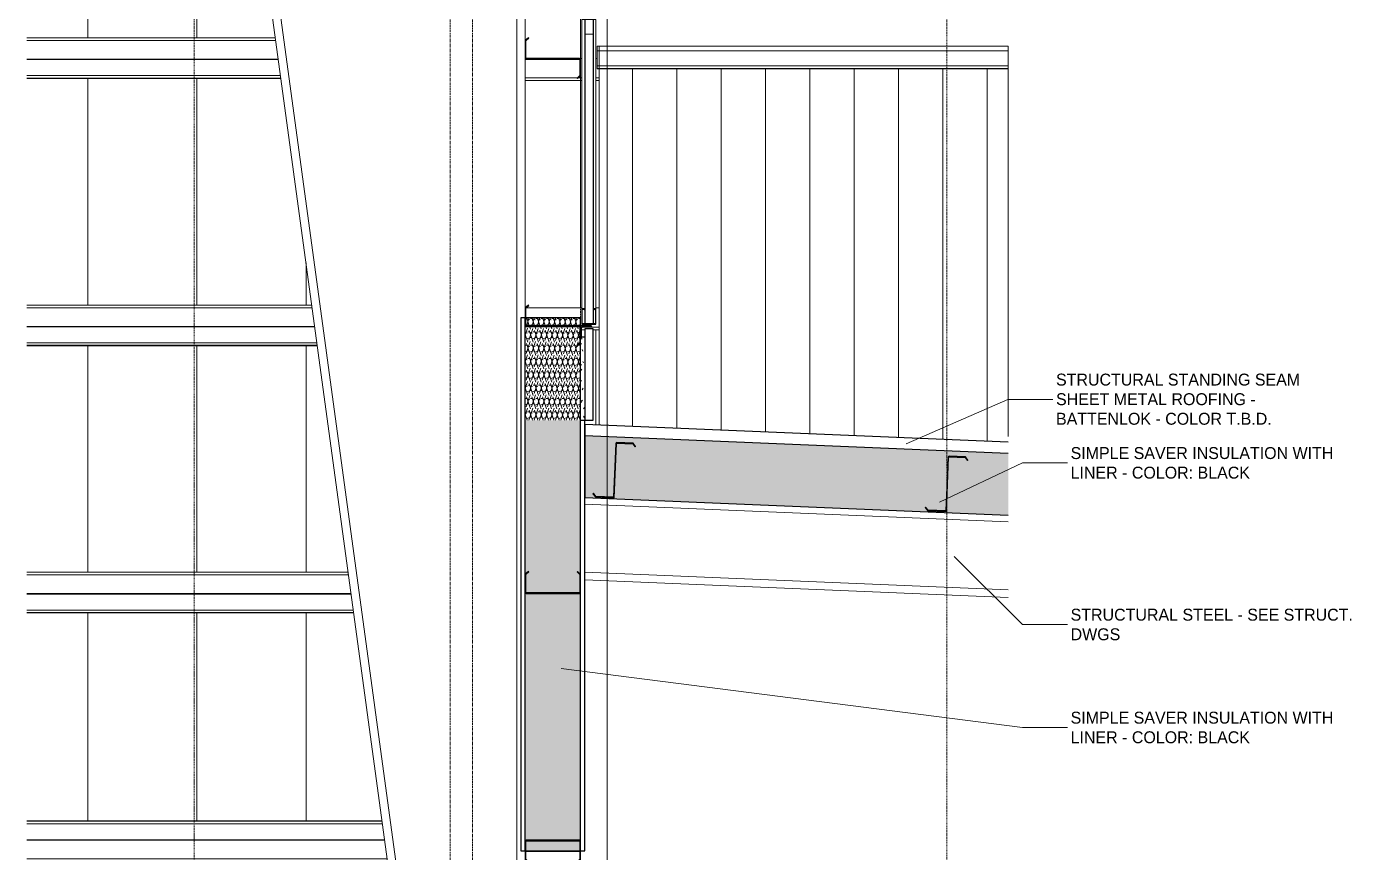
# Model space of a CAD drawing. Header units: inches. Extents: x 22688 to 23652, y -99 to 513.
# Drawn here: x 22990.4 to 23232.6, y 98 to 247 of the extents above; entities that cross this region are included whole.
import ezdxf

# ---------------------------------------------------------------- set-up
doc = ezdxf.new("R2010")
doc.units = ezdxf.units.IN
doc.header["$MEASUREMENT"] = 0
doc.linetypes.add('Dash Dot 3_16_', pattern=[0.3125, 0.1875, -0.0625, 0, -0.0625])
doc.linetypes.add('Grid Line 1_2_', pattern=[0.875, 0.5, -0.125, 0.125, -0.125])
for name, color, linetype, lineweight in [('A-ANNO-IDEN', 131, 'Continuous', 9), ('A-ANNO-SYMB', 150, 'Continuous', 9), ('A-CLNG', 13, 'Continuous', 30), ('A-CLNG-PATT', 13, 'Continuous', 70), ('A-GLAZ-CWMG', 51, 'Continuous', 30), ('A-ROOF', 132, 'Continuous', 30), ('A-WALL', 113, 'Continuous', 30), ('A-WALL-PATT', 111, 'Continuous', 30), ('G-ANNO-SYMB', 111, 'Continuous', 9), ('I-WALL', 2, 'Continuous', 30), ('S-BEAM', 12, 'Continuous', 30), ('S-GRID', 1, 'Continuous', 9)]:
    doc.layers.add(name, color=color, linetype=linetype, lineweight=lineweight)
doc.styles.add('Century Gothic', font='GOTHIC.TTF', dxfattribs={"height": 2.155668})
pattern_1 = [(161.57, (21892.278, 97.763), (-0.960383694, -0.00039918), [0, -6.83, 0.758, 0]), (18.43, (21892.038, 97.763), (-0.960383694, 0.00039918), [0, -6.83, 0.758, 0]), (108.43, (21892.278, 97.763), (0.47951018, -2.4005264), [2.276, -5.312]), (71.57, (21892.038, 97.763), (0.47951018, 2.4005264), [2.276, -5.312])]
pattern_2 = [(45, (21892.158, 97.643), (-2.375879, 2.375879), []), (45, (21892.158, 101.243), (-2.375879, 2.375879), [])]

# ---------------------------------------------------------------- blocks, each defined once
blk = doc.blocks.new('W-Wide Flange - 1_-3_ deep-1401279-Wall Section - Fieldhouse - South Wall')
at = {"layer": 'S-BEAM', "color": 8, "lineweight": 18}
for p, q in [((22446.73, 157.66), (22370.3, 160.85)), ((22370.3, 148.55), (22446.73, 145.37)), ((22446.73, 144.01), (22370.3, 147.19))]:
    blk.add_line(p, q, dxfattribs=at)
blk = doc.blocks.new('Rectangular Mullion - Profile_Polycarbonate_Lower-1767983-Wall Section - Fieldhouse - South Wall')
at = {"layer": 'A-GLAZ-CWMG', "color": 7}
for p, q in [((22369.8, 196.09), (22369.8, 193.34)), ((22370.3, 196.09), (22369.8, 196.09)), ((22369.87, 193.4), (22369.87, 196.03)), ((22369.87, 196.03), (22370.24, 196.03)), ((22370.24, 196.03), (22370.24, 195.84)), ((22370.24, 195.84), (22370.3, 195.84)), ((22370.3, 195.84), (22370.3, 196.09)), ((22372.3, 196.09), (22371.88, 196.09)), ((22371.88, 196.09), (22371.88, 195.84)), ((22371.88, 195.84), (22371.94, 195.84)), ((22371.94, 195.84), (22371.94, 196.03)), ((22371.94, 196.03), (22372.24, 196.03)), ((22372.24, 196.03), (22372.24, 193.4)), ((22372.3, 193.34), (22372.3, 196.09)), ((22369.8, 193.34), (22372.3, 193.34)), ((22372.24, 193.4), (22369.87, 193.4))]:
    blk.add_line(p, q, dxfattribs=at)
blk = doc.blocks.new('Girt_C - 10_D-1260059-Wall Section - Fieldhouse - South Wall')
at = {"layer": 'S-BEAM', "lineweight": 9}
h = blk.add_hatch(dxfattribs=at)
h.set_pattern_fill('FP_13', color=253, style=0, pattern_type=2)
h.set_pattern_definition(pattern_2)
h.paths.add_polyline_path([(22360.13, 96.2), (22360.2, 96.28), (22359.66, 96.73), (22359.66, 100), (22359.69, 100.05), (22359.74, 100.07), (22369.37, 100.07), (22369.42, 100.05), (22369.44, 100), (22369.44, 96.73), (22368.91, 96.28), (22368.98, 96.2), (22369.55, 96.68), (22369.55, 99.99), (22369.5, 100.12), (22369.37, 100.18), (22359.74, 100.18), (22359.61, 100.12), (22359.55, 99.99), (22359.55, 96.68), (22360.02, 96.29)], flags=0)
at = {"layer": 'S-BEAM', "color": 7}
for p, q in [((22359.55, 99.99), (22359.55, 96.68)), ((22359.66, 96.73), (22359.66, 100)), ((22369.37, 100.18), (22359.74, 100.18)), ((22359.74, 100.07), (22369.37, 100.07)), ((22369.44, 100), (22369.44, 96.73)), ((22369.55, 96.68), (22369.55, 99.99)), ((22359.55, 96.68), (22360.13, 96.2)), ((22360.2, 96.28), (22359.66, 96.73)), ((22360.13, 96.2), (22360.2, 96.28)), ((22369.44, 96.73), (22368.91, 96.28)), ((22368.91, 96.28), (22368.98, 96.2)), ((22368.98, 96.2), (22369.55, 96.68))]:
    blk.add_line(p, q, dxfattribs=at)
for centre, radius, start, end in [((22359.74, 99.99), 0.188, 90, 180), ((22359.74, 99.99), 0.0782, 90, 176.9576), ((22369.37, 99.99), 0.188, 0, 90), ((22369.37, 99.99), 0.0782, 2.1227, 90)]:
    blk.add_arc(centre, radius, start, end, dxfattribs=at)
blk = doc.blocks.new('Rectangular Mullion - Profile_Polycarbonate_Upper and left-1987911-Wall Section - Fieldhouse - South Wall')
at = {"layer": 'A-GLAZ-CWMG', "color": 8, "lineweight": 18}
for p, q in [((22372.3, 345.48), (22372.3, 346.75)), ((22372.3, 336.84), (22372.3, 337.62)), ((22369.55, 335.26), (22369.55, 289.36)), ((22369.55, 286.42), (22369.55, 241.3)), ((22369.55, 237.31), (22369.55, 196.3)), ((22372.3, 175.13), (22372.3, 192.31)), ((22372.3, 173.07), (22372.3, 173.13))]:
    blk.add_line(p, q, dxfattribs=at)
blk = doc.blocks.new('columns and girder2 - one-1334686-Wall Section - Fieldhouse - South Wall')
at = {"layer": 'S-BEAM', "color": 8, "lineweight": 18}
for p, q in [((22358.05, 335.74), (22358.05, 0)), ((22308.04, 292.37), (22347.85, 0)), ((22349.36, 0), (22309.55, 292.37)), ((22359.55, 244.56), (22359.55, 289.44)), ((22359.55, 196.31), (22359.55, 241.19))]:
    blk.add_line(p, q, dxfattribs=at)
blk = doc.blocks.new('L-Angle - L2X2X3_16-1732175-Wall Section - Fieldhouse - South Wall')
at = {"layer": 'S-BEAM', "color": 7}
for p, q in [((22371.55, 193.05), (22369.55, 193.05)), ((22369.55, 193.05), (22369.55, 191.05)), ((22369.74, 191.24), (22369.74, 192.68)), ((22369.93, 192.87), (22371.37, 192.87))]:
    blk.add_line(p, q, dxfattribs=at)
for centre, start, end in [((22369.93, 192.68), 90, 180), ((22371.37, 193.05), 270, 0), ((22369.55, 191.24), 270, 0)]:
    blk.add_arc(centre, 0.188, start, end, dxfattribs=at)
blk = doc.blocks.new('Girt_C - 8_D-1757324-Wall Section - Fieldhouse - South Wall')
at = {"layer": 'S-BEAM', "color": 8, "lineweight": 18}
for p, q in [((22369.8, 241.3), (22369.37, 241.3)), ((22372.55, 241.3), (22372.3, 241.3)), ((22359.55, 237.8), (22368.94, 237.8)), ((22369.11, 237.8), (22369.8, 237.8)), ((22372.3, 237.8), (22372.93, 237.8)), ((22359.55, 237.31), (22369.8, 237.31)), ((22372.3, 237.31), (22372.93, 237.31))]:
    blk.add_line(p, q, dxfattribs=at)
blk = doc.blocks.new('Girt_C - 8_D-1757323-Wall Section - Fieldhouse - South Wall')
at = {"layer": 'S-BEAM', "color": 8, "lineweight": 18}
for p, q in [((22369.8, 196.3), (22359.7, 196.3)), ((22372.93, 196.3), (22372.3, 196.3)), ((22369.74, 192.31), (22370.3, 192.31)), ((22369.79, 192.8), (22372.93, 192.8)), ((22371.8, 192.31), (22372.93, 192.31))]:
    blk.add_line(p, q, dxfattribs=at)
blk = doc.blocks.new('Girt_Z - 10_D-1732176-Wall Section - Fieldhouse - South Wall')
at = {"layer": 'S-BEAM', "lineweight": 9}
h = blk.add_hatch(dxfattribs=at)
h.set_pattern_fill('FP_13', color=253, style=0, pattern_type=2)
h.set_pattern_definition(pattern_2)
h.paths.add_polyline_path([(22368.98, 189.44), (22369.55, 189.92), (22369.55, 192.86), (22369.5, 192.99), (22369.37, 193.05), (22359.74, 193.05), (22359.69, 193.07), (22359.66, 193.12), (22359.66, 196.26), (22360.2, 196.71), (22360.13, 196.79), (22359.55, 196.31), (22359.55, 192.94), (22369.37, 192.94), (22369.42, 192.92), (22369.44, 192.86), (22369.44, 189.97), (22368.91, 189.52)], flags=0)
at = {"layer": 'S-BEAM', "color": 7}
for p, q in [((22360.13, 196.79), (22359.55, 196.31)), ((22359.55, 196.31), (22359.55, 192.94)), ((22359.66, 196.26), (22360.2, 196.71)), ((22359.66, 193.12), (22359.66, 196.26)), ((22360.2, 196.71), (22360.13, 196.79)), ((22359.55, 192.94), (22369.37, 192.94)), ((22369.37, 193.05), (22359.74, 193.05)), ((22369.44, 192.86), (22369.44, 189.97)), ((22369.55, 189.92), (22369.55, 192.86)), ((22369.44, 189.97), (22368.91, 189.52)), ((22368.91, 189.52), (22368.98, 189.44)), ((22368.98, 189.44), (22369.55, 189.92))]:
    blk.add_line(p, q, dxfattribs=at)
for centre, radius, start, end in [((22359.74, 193.13), 0.0782, 183.0424, 270), ((22369.37, 192.86), 0.187, 360, 90), ((22369.37, 192.86), 0.0782, 2.1227, 90)]:
    blk.add_arc(centre, radius, start, end, dxfattribs=at)
blk = doc.blocks.new('Girt_Z - 10_D-V3-Wall Section - Fieldhouse - South Wall')
at = {"layer": 'S-BEAM', "lineweight": 9}
h = blk.add_hatch(dxfattribs=at)
h.set_pattern_fill('FP_13', color=253, style=0, pattern_type=2)
h.set_pattern_definition(pattern_2)
h.paths.add_polyline_path([(22368.98, 237.69), (22369.55, 238.17), (22369.55, 241.11), (22369.5, 241.24), (22369.37, 241.3), (22359.74, 241.3), (22359.69, 241.32), (22359.66, 241.37), (22359.66, 244.51), (22360.2, 244.96), (22360.13, 245.04), (22359.55, 244.56), (22359.55, 241.19), (22369.37, 241.19), (22369.42, 241.17), (22369.44, 241.11), (22369.44, 238.22), (22368.91, 237.77)], flags=0)
at = {"layer": 'S-BEAM', "color": 7}
for p, q in [((22360.13, 245.04), (22359.55, 244.56)), ((22359.66, 244.51), (22360.2, 244.96)), ((22360.2, 244.96), (22360.13, 245.04)), ((22359.55, 244.56), (22359.55, 241.19)), ((22359.66, 241.37), (22359.66, 244.51)), ((22359.55, 241.19), (22369.37, 241.19)), ((22369.37, 241.3), (22359.74, 241.3)), ((22369.44, 241.11), (22369.44, 238.22)), ((22369.55, 238.17), (22369.55, 241.11)), ((22369.44, 238.22), (22368.91, 237.77)), ((22368.91, 237.77), (22368.98, 237.69)), ((22368.98, 237.69), (22369.55, 238.17))]:
    blk.add_line(p, q, dxfattribs=at)
for centre, radius, start, end in [((22359.74, 241.38), 0.0782, 183.0424, 270), ((22369.37, 241.11), 0.187, 360, 90), ((22369.37, 241.11), 0.0782, 2.1227, 90)]:
    blk.add_arc(centre, radius, start, end, dxfattribs=at)
blk = doc.blocks.new('Girt_Z - 10_D-1223970-Wall Section - Fieldhouse - South Wall')
at = {"layer": 'S-BEAM', "color": 8, "lineweight": 18}
for p, q in [((22269.65, 148.54), (22327.62, 148.54)), ((22269.65, 148.06), (22327.69, 148.06)), ((22269.65, 144.69), (22328.15, 144.69)), ((22269.65, 144.61), (22328.16, 144.61)), ((22269.65, 141.72), (22328.55, 141.72)), ((22269.65, 141.27), (22328.61, 141.27)), ((22269.65, 141.19), (22328.62, 141.19))]:
    blk.add_line(p, q, dxfattribs=at)
blk = doc.blocks.new('Girt_Z - 10_D-1223971-Wall Section - Fieldhouse - South Wall')
at = {"layer": 'S-BEAM', "color": 8, "lineweight": 18}
for p, q in [((22269.65, 245.04), (22314.48, 245.04)), ((22269.65, 244.56), (22314.55, 244.56)), ((22269.65, 241.19), (22315.01, 241.19)), ((22269.65, 241.11), (22315.02, 241.11)), ((22269.65, 238.22), (22315.41, 238.22)), ((22269.65, 237.77), (22315.47, 237.77)), ((22269.65, 237.69), (22315.48, 237.69))]:
    blk.add_line(p, q, dxfattribs=at)
blk = doc.blocks.new('Girt_C - 10_D-1401468-Wall Section - Fieldhouse - South Wall')
at = {"layer": 'S-BEAM', "lineweight": 9}
h = blk.add_hatch(dxfattribs=at)
h.set_pattern_fill('FP_13', color=253, style=0, pattern_type=2)
h.set_pattern_definition(pattern_2)
h.paths.add_polyline_path([(22359.74, 144.69), (22369.37, 144.69), (22369.5, 144.74), (22369.55, 144.88), (22369.55, 148.19), (22368.98, 148.67), (22368.91, 148.59), (22369.44, 148.14), (22369.44, 144.87), (22369.42, 144.82), (22369.37, 144.8), (22359.74, 144.8), (22359.69, 144.82), (22359.66, 144.87), (22359.66, 148.14), (22360.2, 148.59), (22360.13, 148.67), (22359.55, 148.19), (22359.55, 144.88), (22359.61, 144.74)], flags=0)
at = {"layer": 'S-BEAM', "color": 7}
for p, q in [((22360.13, 148.67), (22359.55, 148.19)), ((22359.55, 148.19), (22359.55, 144.88)), ((22359.66, 148.14), (22360.2, 148.59)), ((22359.66, 144.87), (22359.66, 148.14)), ((22360.2, 148.59), (22360.13, 148.67)), ((22368.98, 148.67), (22368.91, 148.59)), ((22368.91, 148.59), (22369.44, 148.14)), ((22369.55, 148.19), (22368.98, 148.67)), ((22369.44, 148.14), (22369.44, 144.87)), ((22369.55, 144.88), (22369.55, 148.19)), ((22369.37, 144.8), (22359.74, 144.8)), ((22359.74, 144.69), (22369.37, 144.69))]:
    blk.add_line(p, q, dxfattribs=at)
for centre, radius, start, end in [((22359.74, 144.88), 0.188, 180, 270), ((22359.74, 144.88), 0.0782, 182.1227, 270), ((22369.37, 144.88), 0.188, 270, 0), ((22369.37, 144.88), 0.0782, 270, 356.9576)]:
    blk.add_arc(centre, radius, start, end, dxfattribs=at)
blk = doc.blocks.new('Girt_Z - 10_D-1223975-Wall Section - Fieldhouse - South Wall')
at = {"layer": 'S-BEAM', "color": 8, "lineweight": 18}
for p, q in [((22269.65, 196.79), (22321.05, 196.79)), ((22269.65, 196.31), (22321.12, 196.31)), ((22269.65, 192.94), (22321.58, 192.94)), ((22269.65, 192.86), (22321.59, 192.86)), ((22269.65, 189.97), (22321.98, 189.97)), ((22269.65, 189.52), (22322.04, 189.52)), ((22269.65, 189.44), (22322.05, 189.44))]:
    blk.add_line(p, q, dxfattribs=at)
blk = doc.blocks.new('Rectangular Mullion - Profile_Polycarbonate_right-1766041-Wall Section - Fieldhouse - South Wall')
at = {"layer": 'A-GLAZ-CWMG', "color": 8, "lineweight": 18}
for p, q in [((22369.8, 248.36), (22370.3, 248.36)), ((22369.8, 196.09), (22369.8, 248.36)), ((22371.88, 248.36), (22372.3, 248.36)), ((22372.3, 196.09), (22372.3, 248.36))]:
    blk.add_line(p, q, dxfattribs=at)
at = {"layer": 'A-GLAZ-CWMG', "color": 10, "lineweight": 18}
for p, q in [((22370.3, 248.36), (22371.88, 248.36)), ((22370.3, 196.09), (22370.3, 248.36)), ((22371.88, 196.09), (22371.88, 248.36)), ((22370.3, 195.84), (22370.3, 196.09)), ((22370.3, 193.4), (22370.3, 195.84)), ((22371.88, 195.84), (22371.88, 196.09)), ((22371.88, 193.4), (22371.88, 195.84))]:
    blk.add_line(p, q, dxfattribs=at)
blk = doc.blocks.new('Girt_Z - 10_D-1239982-Wall Section - Fieldhouse - South Wall')
at = {"layer": 'S-BEAM', "color": 8, "lineweight": 18}
for p, q in [((22333.73, 103.68), (22269.65, 103.68)), ((22333.74, 103.59), (22269.65, 103.59)), ((22333.81, 103.14), (22269.65, 103.14)), ((22334.2, 100.25), (22269.65, 100.25)), ((22334.21, 100.18), (22269.65, 100.18)), ((22334.67, 96.8), (22269.65, 96.8)), ((22334.73, 96.32), (22269.65, 96.32))]:
    blk.add_line(p, q, dxfattribs=at)
blk = doc.blocks.new('Girt_Z - 10_D-1732032-Wall Section - Fieldhouse - South Wall')
at = {"layer": 'S-BEAM', "color": 7}
for p, q in [((22435.85, 169.3), (22435.45, 159.68)), ((22435.55, 159.49), (22435.96, 169.29)), ((22436.04, 169.37), (22438.93, 169.25)), ((22438.98, 169.35), (22436.05, 169.48)), ((22438.93, 169.25), (22439.35, 168.69)), ((22439.44, 168.76), (22438.98, 169.35)), ((22439.35, 168.69), (22439.44, 168.76)), ((22431.81, 160.29), (22431.72, 160.22)), ((22431.72, 160.22), (22432.18, 159.63)), ((22432.24, 159.74), (22431.81, 160.29)), ((22432.18, 159.63), (22435.55, 159.49)), ((22435.38, 159.6), (22432.24, 159.74))]:
    blk.add_line(p, q, dxfattribs=at)
for centre, radius, start, end in [((22436.04, 169.29), 0.187, 87.6141, 177.6141), ((22436.04, 169.29), 0.0782, 89.7368, 177.6141), ((22435.37, 159.68), 0.0782, 270.6564, 357.6141)]:
    blk.add_arc(centre, radius, start, end, dxfattribs=at)
blk = doc.blocks.new('Girt_Z - 10_D-1350939-Wall Section - Fieldhouse - South Wall')
at = {"layer": 'S-BEAM', "color": 7}
for p, q in [((22379.04, 171.85), (22376.1, 171.97)), ((22375.91, 171.79), (22375.5, 162.18)), ((22375.61, 161.99), (22376.01, 171.79)), ((22376.09, 171.86), (22378.98, 171.74)), ((22378.98, 171.74), (22379.41, 171.19)), ((22379.49, 171.26), (22379.04, 171.85)), ((22379.41, 171.19), (22379.49, 171.26)), ((22371.86, 162.79), (22371.78, 162.72)), ((22371.78, 162.72), (22372.23, 162.13)), ((22372.29, 162.23), (22371.86, 162.79)), ((22372.23, 162.13), (22375.61, 161.99)), ((22375.43, 162.1), (22372.29, 162.23))]:
    blk.add_line(p, q, dxfattribs=at)
for centre, radius, start, end in [((22376.09, 171.79), 0.187, 87.6141, 177.6141), ((22376.09, 171.79), 0.0782, 89.7368, 177.6141), ((22375.43, 162.18), 0.0782, 270.6564, 357.6141)]:
    blk.add_arc(centre, radius, start, end, dxfattribs=at)

msp = doc.modelspace()

# ---------------------------------------------------------------- hatches: boundary and pattern name
at = {"layer": 'A-CLNG-PATT', "lineweight": 9}
h = msp.add_hatch(dxfattribs=at)
h.set_pattern_fill('FP_11', color=253, style=0, pattern_type=2)
h.set_pattern_definition(pattern_1)
h.paths.add_polyline_path([(23167.48645, 158.83468), (23167.48645, 169.96933), (23091.06297, 173.15364), (23091.06297, 162.01899), (23123.21695, 160.67924)], flags=0)
at = {"layer": 'A-WALL-PATT', "lineweight": 9}
h = msp.add_hatch(dxfattribs=at)
h.set_pattern_fill('FP_14', color=43, style=0, pattern_type=2)
h.set_pattern_definition([(90, (22233.678, 0), (-19.685, 1e-15), [])])
h.paths.add_polyline_path([(23068.23609, 2.75), (23062.11564, 47.6976), (22990.40845, 47.6976), (22990.40845, 2.75), (23030.31296, 2.75)], flags=0)
h.paths.add_polyline_path([(22990.40845, 55.0524), (23061.11415, 55.0524), (23055.49444, 96.3226), (22990.40845, 96.3226)], flags=0)
h.paths.add_polyline_path([(23029.82604, 103.6774), (23054.49295, 103.6774), (23049.38494, 141.18978), (22990.40845, 141.18978), (22990.40845, 103.6774), (23028.79912, 103.6774)], flags=0)
h.paths.add_polyline_path([(23028.79912, 148.54459), (23048.38344, 148.54459), (23042.8148, 189.43978), (22990.40845, 189.43978), (22990.40845, 148.54459)], flags=0)
h.paths.add_polyline_path([(23080.46457, 196.29688), (23090.31297, 196.29688), (23090.31297, 237.31387), (23080.31297, 237.31387), (23080.31303, 196.3125), (23080.88756, 196.79459), (23080.95787, 196.7108), (23080.48319, 196.3125)], flags=0)
h.paths.add_polyline_path([(23029.82604, 196.79459), (23041.81331, 196.79459), (23036.24467, 237.68978), (22990.40845, 237.68978), (22990.40845, 196.79459), (23028.79912, 196.79459)], flags=0)
h.paths.add_polyline_path([(23090.31297, 241.29688), (23090.31297, 286.42188), (23089.73844, 285.93978), (23089.66813, 286.02357), (23090.2036, 286.47288), (23090.2036, 289.36224), (23090.17973, 289.41562), (23090.12547, 289.4375), (23080.31297, 289.4375), (23080.31297, 244.5625), (23080.88751, 245.04459), (23080.95781, 244.9608), (23080.42235, 244.5115), (23080.42235, 241.3709), (23080.44662, 241.31832), (23080.50042, 241.29688), (23090.25806, 241.29688)], flags=0)
h.paths.add_polyline_path([(23029.82604, 245.04459), (23035.24317, 245.04459), (23029.67453, 285.93978), (22990.77996, 285.93978), (22990.40845, 285.22661), (22990.40845, 245.04459), (23028.79912, 245.04459)], flags=0)
h.paths.add_polyline_path([(23090.31297, 289.35938), (23090.31297, 335.26398), (23080.31297, 335.68065), (23080.31297, 292.8125), (23080.88751, 293.29459), (23080.95781, 293.2108), (23080.42235, 292.7615), (23080.42235, 289.6209), (23080.44662, 289.56832), (23080.50042, 289.54688), (23090.1255, 289.54688), (23090.25806, 289.49196), (23090.31178, 289.36224)], flags=0)
h.paths.add_polyline_path([(23027.31296, 293.29459), (23027.31296, 294.85454), (22990.40845, 301.19949), (22990.40845, 294.48699), (22990.43797, 294.5), (22990.59492, 294.42937), (22990.63037, 294.3942), (22990.68354, 294.23991), (22990.68764, 294.18142), (22990.68795, 294), (23020.43797, 294), (23020.43797, 293.29459)], flags=0)
h = msp.add_hatch(dxfattribs=at)
h.set_pattern_fill('FP_2', color=43, style=0, pattern_type=2)
h.set_pattern_definition([(270, (23131.654, 100.524), (8, 5e-16), [])])
h.paths.add_polyline_path([(23167.48645, 172.03357), (23167.48645, 173.03443), (23167.43797, 173.03645), (23167.43797, 239.45581), (23093.68797, 239.45581), (23093.68797, 175.1085), (23167.43797, 172.03559)], flags=0)
h = msp.add_hatch(dxfattribs=at)
h.set_pattern_fill('FP_4', color=43, style=0, pattern_type=2)
h.set_pattern_definition([(0, (22785.02, 0.88), (-193, 193), [48, -145]), (90, (22785.02, 0.88), (-193, 1e-14), [96, -97]), (180, (22833.02, 96.88), (-193, 193), [48, -145]), (90, (22833.02, 0.88), (-193, 1e-14), [96, -97]), (180, (22833.02, 97.38), (-193, 193), [48, -145]), (90, (22833.02, 97.38), (-193, 1e-14), [96, -97]), (0, (22785.02, 193.38), (-193, 193), [48, -145]), (90, (22785.02, 97.38), (-193, 1e-14), [96, -97]), (0, (22833.27, 48.62), (-193, 193), [48, -145]), (90, (22833.27, 0.5), (-193, 1e-14), [48.125, -144.875]), (90, (22881.27, 0.5), (-193, 1e-14), [48.125, -144.875]), (0, (22833.27, 145.12), (-193, 193), [48, -145]), (90, (22833.27, 49.12), (-193, 1e-14), [96, -97]), (180, (22881.27, 49.12), (-193, 193), [48, -145]), (90, (22881.27, 49.12), (-193, 1e-14), [96, -97]), (90, (22833.27, 145.62), (-193, 1e-14), [48, -145]), (180, (22881.27, 145.62), (-193, 193), [48, -145]), (90, (22881.27, 145.62), (-193, 1e-14), [48, -145]), (0, (22881.52, 0.88), (-193, 193), [48, -145]), (90, (22881.52, 0.88), (-193, 1e-14), [96, -97]), (180, (22929.52, 96.88), (-193, 193), [48, -145]), (90, (22929.52, 0.88), (-193, 1e-14), [96, -97]), (180, (22929.52, 97.38), (-193, 193), [48, -145]), (90, (22929.52, 97.38), (-193, 1e-14), [96, -97]), (0, (22881.52, 193.38), (-193, 193), [48, -145]), (90, (22881.52, 97.38), (-193, 1e-14), [96, -97]), (0, (22929.77, 48.62), (-193, 193), [48, -145]), (90, (22929.77, 0.5), (-193, 1e-14), [48.125, -144.875]), (90, (22977.77, 0.5), (-193, 1e-14), [48.125, -144.875]), (0, (22929.77, 145.12), (-193, 193), [48, -145]), (90, (22929.77, 49.12), (-193, 1e-14), [96, -97]), (180, (22977.77, 49.12), (-193, 193), [48, -145]), (90, (22977.77, 49.12), (-193, 1e-14), [96, -97]), (90, (22929.77, 145.62), (-193, 1e-14), [48, -145]), (180, (22977.77, 145.62), (-193, 193), [48, -145]), (90, (22977.77, 145.62), (-193, 1e-14), [48, -145])])
h.paths.add_polyline_path([(23167.48645, 173.03444), (23167.48645, 239.45581), (23167.43797, 239.45581), (23167.43797, 173.03645)], flags=0)
h = msp.add_hatch(dxfattribs=at)
h.set_pattern_fill('FP_11', color=253, style=0, pattern_type=2)
h.set_pattern_definition(pattern_1)
h.paths.add_polyline_path([(23080.31297, 176), (23090.31297, 176), (23090.31297, 194.5), (23080.31297, 194.5), (23080.31297, 180.71006)], flags=0)
h = msp.add_hatch(dxfattribs=at)
h.set_pattern_fill('FP_16', color=253, style=0, pattern_type=2)
h.set_pattern_definition([(0, (21892.158, 97.643), (3.84, 0.96), [0.317, -2.563, 0.317, -2.563, -15.36]), (0, (21892.158, 97.643), (3.84, 0.96), [-5.76, 0.317, -5.443, 0.317, -2.563, -6.72]), (0, (21892.158, 97.643), (3.84, 0.96), [-14.4, 0.317, -1.603, 0.317, -4.483]), (120, (21893.598, 98.123), (-2.7513844, 2.84553755), [0.317, -2.563, 0.317, -2.563, -15.36]), (120, (21893.598, 98.123), (-2.7513844, 2.84553755), [-5.76, 0.317, -5.443, 0.317, -2.563, -6.72]), (120, (21893.598, 98.123), (-2.7513844, 2.84553755), [-14.4, 0.317, -1.603, 0.317, -4.483]), (240, (21894.078, 100.043), (-1.0886156, -3.80553755), [0.317, -2.563, 0.317, -2.563, -15.36]), (240, (21894.078, 100.043), (-1.0886156, -3.80553755), [-5.76, 0.317, -5.443, 0.317, -2.563, -6.72]), (240, (21894.078, 100.043), (-1.0886156, -3.80553755), [-14.4, 0.317, -1.603, 0.317, -4.483])])
h.paths.add_polyline_path([(23090.31297, 176), (23091.06297, 176), (23091.06297, 191), (23090.31297, 191), (23090.31297, 180.71006)], flags=0)
h = msp.add_hatch(dxfattribs=at)
h.set_pattern_fill('FP_11', color=253, style=0, pattern_type=2)
h.set_pattern_definition(pattern_1)
h.paths.add_polyline_path([(23090.01483, 98.25), (23090.31297, 98.25), (23090.31297, 176), (23080.31297, 176), (23080.31297, 98.25)], flags=0)
h = msp.add_hatch(dxfattribs=at)
h.set_pattern_fill('FP_12', color=43, style=0, pattern_type=2)
h.set_pattern_definition([(90, (23719.54, -1108), (-193, -193), [48, -145]), (180, (23719.54, -1108), (-2e-14, -193), [96, -97]), (270, (23623.54, -1060), (-193, -193), [48, -145]), (180, (23719.54, -1060), (-2e-14, -193), [96, -97]), (270, (23623.04, -1060), (-193, -193), [48, -145]), (180, (23623.04, -1060), (-2e-14, -193), [96, -97]), (90, (23527.04, -1108), (-193, -193), [48, -145]), (180, (23623.04, -1108), (-2e-14, -193), [96, -97]), (90, (23671.8, -1059.75), (-193, -193), [48, -145]), (180, (23719.92, -1059.75), (-2e-14, -193), [48.125, -144.875]), (180, (23719.92, -1011.75), (-2e-14, -193), [48.125, -144.875]), (90, (23575.3, -1059.75), (-193, -193), [48, -145]), (180, (23671.3, -1059.75), (-2e-14, -193), [96, -97]), (270, (23671.3, -1011.75), (-193, -193), [48, -145]), (180, (23671.3, -1011.75), (-2e-14, -193), [96, -97]), (180, (23574.8, -1059.75), (-2e-14, -193), [48, -145]), (270, (23574.8, -1011.75), (-193, -193), [48, -145]), (180, (23574.8, -1011.75), (-2e-14, -193), [48, -145]), (90, (23719.54, -1011.5), (-193, -193), [48, -145]), (180, (23719.54, -1011.5), (-2e-14, -193), [96, -97]), (270, (23623.54, -963.5), (-193, -193), [48, -145]), (180, (23719.54, -963.5), (-2e-14, -193), [96, -97]), (270, (23623.04, -963.5), (-193, -193), [48, -145]), (180, (23623.04, -963.5), (-2e-14, -193), [96, -97]), (90, (23527.04, -1011.5), (-193, -193), [48, -145]), (180, (23623.04, -1011.5), (-2e-14, -193), [96, -97]), (90, (23671.8, -963.25), (-193, -193), [48, -145]), (180, (23719.92, -963.25), (-2e-14, -193), [48.125, -144.875]), (180, (23719.92, -915.25), (-2e-14, -193), [48.125, -144.875]), (90, (23575.3, -963.25), (-193, -193), [48, -145]), (180, (23671.3, -963.25), (-2e-14, -193), [96, -97]), (270, (23671.3, -915.25), (-193, -193), [48, -145]), (180, (23671.3, -915.25), (-2e-14, -193), [96, -97]), (180, (23574.8, -963.25), (-2e-14, -193), [48, -145]), (270, (23574.8, -915.25), (-193, -193), [48, -145]), (180, (23574.8, -915.25), (-2e-14, -193), [48, -145])])
h.paths.add_polyline_path([(23089.66813, 96.67969), (23090.14282, 96.67969), (23090.2036, 96.73069), (23090.2036, 98.25), (23080.42235, 98.25), (23080.42235, 96.73069), (23080.48313, 96.67969), (23083.06297, 96.67969), (23083.06297, 97.75), (23087.56297, 97.75), (23087.56297, 96.67969)], flags=0)

# ---------------------------------------------------------------- linework, layer by layer
at = {"layer": 'A-ANNO-IDEN', "color": 153}
for p, q in [((23149.06502, 171.74825), (23167.42258, 179.71167)), ((23167.42258, 179.71167), (23176.09625, 179.71167)), ((23155.06617, 161.22488), (23170.05458, 168.26944)), ((23170.05458, 168.26944), (23178.72825, 168.26944)), ((23157.74218, 151.40546), (23170.05458, 139.08447)), ((23170.05458, 139.08447), (23178.72825, 139.08447)), ((23086.79923, 131.16951), (23170.05458, 120.49131)), ((23170.05458, 120.49131), (23178.72825, 120.49131))]:
    msp.add_line(p, q, dxfattribs=at)
at = {"layer": 'A-ANNO-SYMB', "linetype": 'Dash Dot 3_16_'}
for p, q in [((23020.58531, 359.60221), (23020.58531, -12.48986)), ((23156.41445, -12.48986), (23156.41445, 359.60221))]:
    msp.add_line(p, q, dxfattribs=at)
at = {"layer": 'A-CLNG', "color": 7}
for p, q in [((23167.48645, 169.96933), (23091.06297, 173.15364)), ((23091.06297, 173.15364), (23091.06297, 162.01899)), ((23091.06297, 162.01899), (23167.48645, 158.83468))]:
    msp.add_line(p, q, dxfattribs=at)
at = {"layer": 'A-ROOF', "color": 7}
for p, q in [((23091.06297, 175.21788), (23091.06297, 173.21614)), ((23167.48645, 172.03357), (23091.06297, 175.21788)), ((23091.06297, 173.21614), (23167.48645, 170.03183))]:
    msp.add_line(p, q, dxfattribs=at)
at = {"layer": 'A-WALL', "color": 7}
for p, q in [((23091.06297, 336.77876), (23091.06297, 193.40403)), ((23092.63777, 193.40403), (23092.63777, 336.77876)), ((23079.56297, 194.5), (23079.56297, 176)), ((23090.31297, 194.5), (23079.56297, 194.5)), ((23080.31297, 98.25), (23080.31297, 194.5)), ((23090.31297, 98.25), (23090.31297, 194.5)), ((23091.06297, 193.40403), (23092.63777, 193.40403)), ((23091.06297, 192.49369), (23091.06297, 176)), ((23092.56297, 192.49369), (23091.06297, 192.49369)), ((23092.56297, 176), (23092.56297, 192.49369)), ((23091.06297, 191), (23090.31297, 191)), ((23090.31297, 176), (23092.56297, 176))]:
    msp.add_line(p, q, dxfattribs=at)
at = {"layer": 'A-WALL', "color": 10, "lineweight": 18}
for p, q in [((23091.06297, 245.67538), (23091.06297, 193.40403)), ((23092.63777, 245.67538), (23091.06297, 245.67538)), ((23092.63777, 193.40403), (23092.63777, 245.67538)), ((23091.06297, 193.40403), (23091.06297, 193.40403))]:
    msp.add_line(p, q, dxfattribs=at)
at = {"layer": 'A-WALL', "color": 8, "lineweight": 18}
for p, q in [((23093.31297, 239.45581), (23093.31297, 243.5)), ((23093.31297, 243.5), (23167.48645, 243.5)), ((23093.31297, 242.68768), (23167.43797, 242.68768)), ((23093.68797, 243.5), (23093.68797, 175.1085)), ((23167.43797, 243.5), (23167.43797, 173.03645)), ((23093.31297, 240), (23167.48645, 240)), ((23093.31297, 239.5), (23167.48645, 239.5)), ((23093.31297, 239.45581), (23167.48645, 239.45581)), ((23167.43797, 173.03645), (23167.48645, 173.03443))]:
    msp.add_line(p, q, dxfattribs=at)
at = {"layer": 'G-ANNO-SYMB'}
msp.add_line((23095.11713, 415.75534), (23095.11713, -82.48249), dxfattribs=at)
at = {"layer": 'I-WALL', "color": 7}
for p, q in [((23079.56297, 176), (23079.56297, 98.25)), ((23091.06297, 98.25), (23091.06297, 176)), ((23079.56297, 98.25), (23091.06297, 98.25))]:
    msp.add_line(p, q, dxfattribs=at)
at = {"layer": 'S-GRID', "linetype": 'Grid Line 1_2_'}
for p, q in [((23066.81297, -58.47137), (23066.81297, 415.94284)), ((23070.81297, -58.47137), (23070.81297, 415.94284)), ((23080.31297, -58.47137), (23080.31297, 415.94284)), ((23080.31297, -58.47137), (23080.31297, 415.94284)), ((23090.31297, -58.47137), (23090.31297, 415.94284))]:
    msp.add_line(p, q, dxfattribs=at)

# ---------------------------------------------------------------- block references
at = {"layer": 'A-GLAZ-CWMG', "color": 8, "lineweight": 18}
for name in ['Rectangular Mullion - Profile_Polycarbonate_Upper and left-1987911-Wall Section - Fieldhouse - South Wall', 'Rectangular Mullion - Profile_Polycarbonate_right-1766041-Wall Section - Fieldhouse - South Wall', 'Rectangular Mullion - Profile_Polycarbonate_Lower-1767983-Wall Section - Fieldhouse - South Wall']:
    msp.add_blockref(name, (720.76016, 0), dxfattribs=at)
at = {"layer": 'S-BEAM', "color": 8, "lineweight": 18}
for name in ['columns and girder2 - one-1334686-Wall Section - Fieldhouse - South Wall', 'Girt_Z - 10_D-1223971-Wall Section - Fieldhouse - South Wall', 'Girt_Z - 10_D-V3-Wall Section - Fieldhouse - South Wall', 'Girt_C - 8_D-1757324-Wall Section - Fieldhouse - South Wall', 'Girt_Z - 10_D-1223975-Wall Section - Fieldhouse - South Wall', 'Girt_Z - 10_D-1732176-Wall Section - Fieldhouse - South Wall', 'Girt_C - 8_D-1757323-Wall Section - Fieldhouse - South Wall', 'L-Angle - L2X2X3_16-1732175-Wall Section - Fieldhouse - South Wall', 'Girt_Z - 10_D-1350939-Wall Section - Fieldhouse - South Wall', 'Girt_Z - 10_D-1732032-Wall Section - Fieldhouse - South Wall', 'W-Wide Flange - 1_-3_ deep-1401279-Wall Section - Fieldhouse - South Wall', 'Girt_Z - 10_D-1223970-Wall Section - Fieldhouse - South Wall', 'Girt_C - 10_D-1401468-Wall Section - Fieldhouse - South Wall', 'Girt_Z - 10_D-1239982-Wall Section - Fieldhouse - South Wall', 'Girt_C - 10_D-1260059-Wall Section - Fieldhouse - South Wall']:
    msp.add_blockref(name, (720.76016, 0), dxfattribs=at)

# ---------------------------------------------------------------- next in the draw order: texts
at = {"layer": 'A-ANNO-IDEN', "char_height": 2.1556677, "attachment_point": 1, "line_spacing_factor": 0.984117, "style": 'Century Gothic', "bg_fill": 3, "box_fill_scale": 1.25, "bg_fill_color": 0, "bg_fill_transparency": 0}
for s, insert, width in [('STRUCTURAL STANDING SEAM\\PSHEET METAL ROOFING -\\PBATTENLOK - COLOR T.B.D.', (23176.09625, 184.40305), 50.031), ('SIMPLE SAVER INSULATION WITH\\PLINER - COLOR: BLACK', (23178.72825, 171.1394), 53.325), ('STRUCTURAL STEEL - SEE STRUCT.\\PDWGS', (23178.72825, 141.95442), 53.109), ('SIMPLE SAVER INSULATION WITH\\PLINER - COLOR: BLACK', (23178.72825, 123.36127), 53.325)]:
    msp.add_mtext(s, dxfattribs=dict(at, insert=insert, width=width))

doc.saveas('drawing.dxf')
